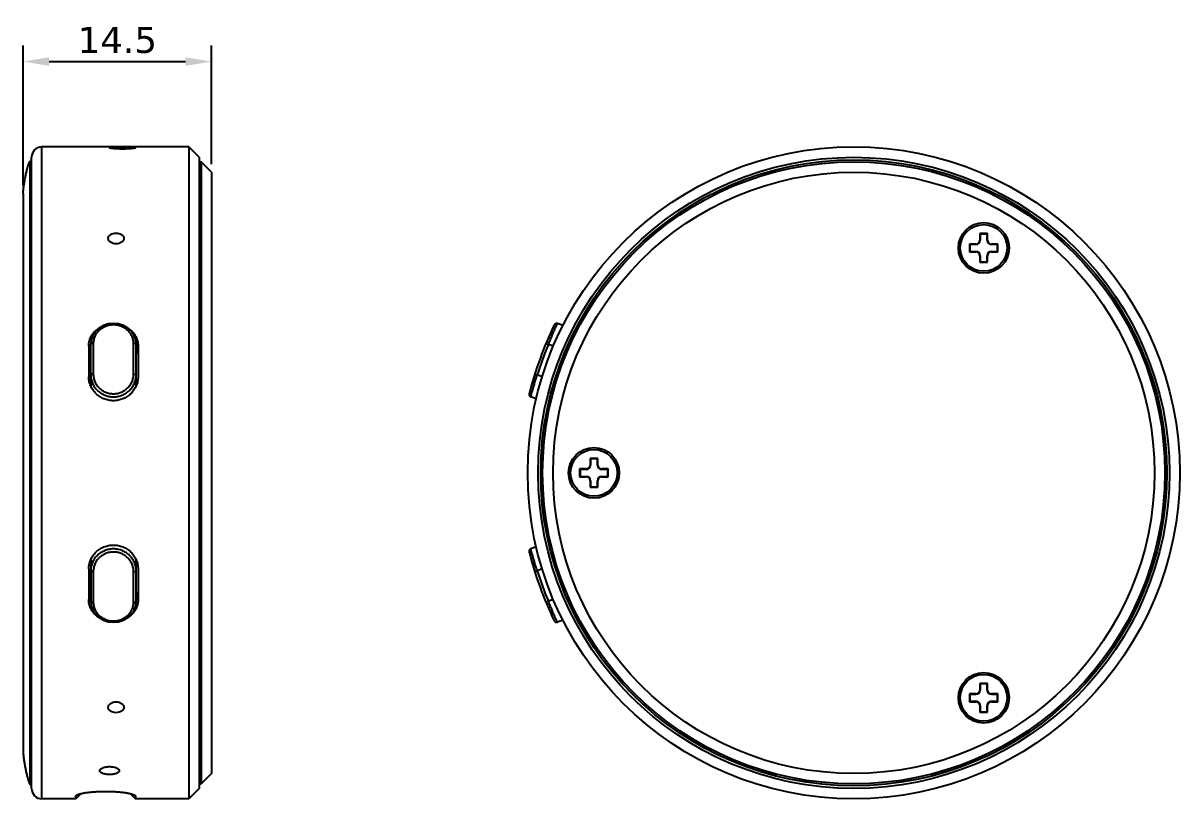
# Model space of a CAD drawing. Header units: millimetres. Extents: x 142 to 332, y 223 to 318.
# Drawn here: x 242.8 to 331.9, y 258.3 to 318 of the extents above; entities that cross this region are included whole.
import ezdxf

# ---------------------------------------------------------------- set-up
doc = ezdxf.new("R2010")
doc.units = ezdxf.units.MM
doc.header["$LTSCALE"] = 30.734
doc.header["$PDMODE"] = 3
doc.header["$PDSIZE"] = 0.3125
doc.layers.get('0').update_dxf_attribs({"linetype": 'CONTINUOUS'})
doc.layers.get('Defpoints').update_dxf_attribs({"linetype": 'CONTINUOUS'})
doc.layers.add('DIM', color=6, linetype='CONTINUOUS')
doc.styles.add('Verdana', font='verdana.ttf', dxfattribs={"height": 2})
doc.dimstyles.new('aaaaaaaa 3.0', dxfattribs={"dimtxt": 2.5, "dimasz": 2, "dimexe": 1.25, "dimexo": 0.625, "dimtad": 1, "dimzin": 9, "dimdsep": 46, "dimtxsty": 'Verdana', "dimcen": 0, "dimazin": 0, "dimtfac": 1, "dimtmove": 0, "dimatfit": 3, "dimfxl": 1, "dimlwd": 25, "dimlwe": 25, "dimarcsym": 0})

# ---------------------------------------------------------------- blocks, each defined once
blk = doc.blocks.new('*D13')
at = {"layer": 'Defpoints', "color": 0}
for p in [(257.335, 315.044), (257.335, 306.527), (242.835, 304.877)]:
    blk.add_point(p, dxfattribs=at)
at = {"layer": 'DIM', "color": 0, "lineweight": 25}
for p, q in [((242.835, 305.502), (242.835, 316.294)), ((257.335, 307.152), (257.335, 316.294)), ((244.835, 315.044), (255.335, 315.044))]:
    blk.add_line(p, q, dxfattribs=at)
at = {"layer": 'DIM', "color": 0}
for points in [[(244.835, 315.377), (244.835, 314.71), (242.835, 315.044)], [(255.335, 314.71), (255.335, 315.377), (257.335, 315.044)]]:
    blk.add_solid(points, dxfattribs=at)
at = {"layer": 'DIM', "color": 0, "insert": (250.085, 316.693), "char_height": 2, "attachment_point": 5, "style": 'Verdana'}
blk.add_mtext('14.5', dxfattribs=at)

msp = doc.modelspace()

# ---------------------------------------------------------------- linework, layer by layer
at = {"linetype": 'Continuous'}
for p, q in [((244.285, 258.277), (244.285, 308.477)), ((255.585, 308.477), (244.285, 308.477)), ((255.585, 308.477), (255.585, 258.277)), ((256.385, 307.677), (255.585, 308.477)), ((243.385, 259.377), (243.385, 307.377)), ((243.385, 307.377), (243.485, 307.377)), ((243.485, 259.077), (243.485, 307.677)), ((256.385, 307.677), (256.385, 259.077)), ((256.385, 307.327), (256.535, 307.327)), ((256.535, 307.327), (256.535, 259.427)), ((257.335, 306.527), (256.535, 307.327)), ((257.335, 306.527), (257.335, 260.227)), ((242.835, 304.877), (242.835, 261.877)), ((315.671, 300.998), (315.671, 300.398)), ((316.171, 300.998), (315.671, 300.998)), ((315.671, 300.998), (315.702, 300.966)), ((315.702, 300.966), (315.702, 300.429)), ((316.171, 300.966), (315.702, 300.966)), ((316.171, 300.998), (316.171, 300.966)), ((316.471, 301.798), (316.471, 301.298)), ((317.071, 301.798), (316.471, 301.798)), ((316.471, 301.798), (316.502, 301.766)), ((316.471, 301.298), (316.502, 301.298)), ((316.502, 301.766), (316.502, 301.298)), ((317.039, 301.766), (316.502, 301.766)), ((317.071, 301.798), (317.039, 301.766)), ((317.039, 301.298), (317.039, 301.766)), ((317.071, 301.298), (317.039, 301.298)), ((317.071, 301.298), (317.071, 301.798)), ((317.371, 300.998), (317.371, 300.966)), ((317.871, 300.998), (317.371, 300.998)), ((317.839, 300.966), (317.371, 300.966)), ((317.871, 300.998), (317.839, 300.966)), ((317.839, 300.429), (317.839, 300.966)), ((317.871, 300.398), (317.871, 300.998)), ((315.671, 300.398), (315.702, 300.429)), ((315.671, 300.398), (316.171, 300.398)), ((315.702, 300.429), (316.171, 300.429)), ((316.171, 300.398), (316.171, 300.429)), ((316.471, 300.098), (316.471, 299.598)), ((316.471, 300.098), (316.502, 300.098)), ((316.502, 300.098), (316.502, 299.629)), ((317.039, 299.629), (317.039, 300.098)), ((317.071, 300.098), (317.039, 300.098)), ((317.071, 299.598), (317.071, 300.098)), ((317.371, 300.398), (317.371, 300.429)), ((317.371, 300.429), (317.839, 300.429)), ((317.371, 300.398), (317.871, 300.398)), ((317.871, 300.398), (317.839, 300.429)), ((316.471, 299.598), (316.502, 299.629)), ((316.471, 299.598), (317.071, 299.598)), ((316.502, 299.629), (317.039, 299.629)), ((317.071, 299.598), (317.039, 299.629)), ((284.383, 294.718), (283.962, 294.871)), ((247.885, 293.126), (247.885, 290.777)), ((248.035, 290.189), (248.035, 293.264)), ((248.235, 293.34), (248.235, 290.975)), ((251.335, 290.975), (251.335, 293.34)), ((251.535, 290.189), (251.535, 293.264)), ((251.685, 293.126), (251.685, 290.777)), ((283.077, 293.34), (283.261, 293.264)), ((283.647, 293.124), (283.261, 293.264)), ((282.216, 290.975), (282.406, 290.915)), ((282.791, 290.775), (282.406, 290.915)), ((282.335, 289.078), (281.91, 289.233)), ((286.471, 284.477), (286.471, 283.977)), ((286.471, 284.477), (286.502, 284.446)), ((287.071, 284.477), (286.471, 284.477)), ((286.502, 284.446), (286.502, 283.977)), ((287.039, 284.446), (286.502, 284.446)), ((287.071, 284.477), (287.039, 284.446)), ((287.039, 283.977), (287.039, 284.446)), ((287.071, 283.977), (287.071, 284.477)), ((285.671, 283.677), (285.671, 283.077)), ((285.671, 283.677), (285.702, 283.646)), ((286.171, 283.677), (285.671, 283.677)), ((285.702, 283.646), (285.702, 283.109)), ((286.171, 283.646), (285.702, 283.646)), ((286.171, 283.677), (286.171, 283.646)), ((286.471, 283.977), (286.502, 283.977)), ((287.071, 283.977), (287.039, 283.977)), ((287.371, 283.677), (287.371, 283.646)), ((287.871, 283.677), (287.371, 283.677)), ((287.839, 283.646), (287.371, 283.646)), ((287.871, 283.677), (287.839, 283.646)), ((287.839, 283.109), (287.839, 283.646)), ((287.871, 283.077), (287.871, 283.677)), ((285.671, 283.077), (285.702, 283.109)), ((285.671, 283.077), (286.171, 283.077)), ((285.702, 283.109), (286.171, 283.109)), ((286.171, 283.077), (286.171, 283.109)), ((286.471, 282.777), (286.471, 282.277)), ((286.471, 282.777), (286.502, 282.777)), ((286.471, 282.277), (286.502, 282.309)), ((286.471, 282.277), (287.071, 282.277)), ((286.502, 282.777), (286.502, 282.309)), ((286.502, 282.309), (287.039, 282.309)), ((287.039, 282.309), (287.039, 282.777)), ((287.071, 282.777), (287.039, 282.777)), ((287.071, 282.277), (287.039, 282.309)), ((287.071, 282.277), (287.071, 282.777)), ((287.371, 283.077), (287.371, 283.109)), ((287.371, 283.109), (287.839, 283.109)), ((287.371, 283.077), (287.871, 283.077)), ((287.871, 283.077), (287.839, 283.109)), ((282.335, 277.676), (281.91, 277.521)), ((248.035, 276.566), (248.035, 273.49)), ((251.535, 273.49), (251.535, 276.566)), ((247.885, 275.978), (247.885, 273.628)), ((248.235, 275.779), (248.235, 273.414)), ((251.335, 273.414), (251.335, 275.779)), ((251.685, 275.978), (251.685, 273.628)), ((282.216, 275.779), (282.406, 275.839)), ((282.791, 275.979), (282.406, 275.839)), ((283.077, 273.414), (283.261, 273.49)), ((283.647, 273.631), (283.261, 273.49)), ((284.383, 272.036), (283.962, 271.883)), ((317.071, 267.157), (316.471, 267.157)), ((316.471, 267.157), (316.502, 267.125)), ((316.471, 267.157), (316.471, 266.657)), ((317.039, 267.125), (316.502, 267.125)), ((316.502, 267.125), (316.502, 266.657)), ((317.071, 267.157), (317.039, 267.125)), ((317.039, 266.657), (317.039, 267.125)), ((317.071, 266.657), (317.071, 267.157)), ((316.171, 266.357), (315.671, 266.357)), ((315.671, 266.357), (315.702, 266.325)), ((315.671, 266.357), (315.671, 265.757)), ((316.171, 266.325), (315.702, 266.325)), ((315.702, 266.325), (315.702, 265.788)), ((316.171, 266.357), (316.171, 266.325)), ((316.471, 266.657), (316.502, 266.657)), ((317.071, 266.657), (317.039, 266.657)), ((317.871, 266.357), (317.371, 266.357)), ((317.371, 266.357), (317.371, 266.325)), ((317.839, 266.325), (317.371, 266.325)), ((317.871, 266.357), (317.839, 266.325)), ((317.839, 265.788), (317.839, 266.325)), ((317.871, 265.757), (317.871, 266.357)), ((315.671, 265.757), (315.702, 265.788)), ((315.671, 265.757), (316.171, 265.757)), ((315.702, 265.788), (316.171, 265.788)), ((316.171, 265.757), (316.171, 265.788)), ((316.471, 265.457), (316.502, 265.457)), ((316.471, 265.457), (316.471, 264.957)), ((316.502, 265.457), (316.502, 264.988)), ((317.071, 265.457), (317.039, 265.457)), ((317.039, 264.988), (317.039, 265.457)), ((317.071, 264.957), (317.071, 265.457)), ((317.371, 265.788), (317.839, 265.788)), ((317.371, 265.757), (317.371, 265.788)), ((317.371, 265.757), (317.871, 265.757)), ((317.871, 265.757), (317.839, 265.788)), ((316.471, 264.957), (316.502, 264.988)), ((316.471, 264.957), (317.071, 264.957)), ((316.502, 264.988), (317.039, 264.988)), ((317.071, 264.957), (317.039, 264.988)), ((257.335, 260.227), (256.535, 259.427)), ((300.771, 260.177), (300.841, 260.177)), ((312.701, 260.177), (312.771, 260.177)), ((243.385, 259.377), (243.485, 259.377)), ((256.385, 259.427), (256.535, 259.427)), ((246.885, 258.277), (244.285, 258.277)), ((247.291, 258.683), (246.885, 258.277)), ((246.885, 258.49), (246.969, 258.574)), ((246.885, 258.277), (246.885, 258.49)), ((248.885, 258.844), (249.485, 258.844)), ((251.079, 258.683), (251.485, 258.277)), ((251.485, 258.49), (251.4, 258.574)), ((251.485, 258.49), (251.485, 258.277)), ((255.585, 258.277), (251.485, 258.277)), ((256.385, 259.077), (255.585, 258.277))]:
    msp.add_line(p, q, dxfattribs=at)
for points in [[(251.535, 293.264), (251.498, 293.597), (251.374, 293.945), (251.168, 294.259), (250.891, 294.522), (250.556, 294.719), (250.182, 294.842), (249.787, 294.883), (249.392, 294.842), (249.017, 294.721), (248.682, 294.524), (248.404, 294.262), (248.197, 293.949), (248.072, 293.6), (248.035, 293.264)], [(283.962, 294.871), (283.943, 294.877), (283.875, 294.882), (283.809, 294.865), (283.753, 294.825), (283.713, 294.77)], [(281.785, 289.471), (281.779, 289.403), (281.797, 289.337), (281.836, 289.281), (281.892, 289.241), (281.91, 289.233)], [(281.91, 277.521), (281.892, 277.513), (281.836, 277.474), (281.797, 277.417), (281.779, 277.351), (281.785, 277.283)], [(248.035, 273.49), (248.072, 273.157), (248.195, 272.809), (248.401, 272.495), (248.679, 272.233), (249.013, 272.035), (249.388, 271.913), (249.783, 271.871), (250.178, 271.912), (250.553, 272.034), (250.888, 272.23), (251.166, 272.492), (251.373, 272.805), (251.497, 273.154), (251.535, 273.49)], [(283.713, 271.985), (283.753, 271.929), (283.809, 271.89), (283.875, 271.872), (283.943, 271.877), (283.962, 271.883)]]:
    msp.add_lwpolyline(points, dxfattribs=at)
for centre, radius in [((306.771, 283.377), 25.1), ((306.771, 283.377), 24.3), ((306.771, 283.377), 24.1), ((306.771, 283.377), 23.95), ((306.771, 283.377), 23.15), ((316.771, 300.698), 1.95), ((316.771, 300.698), 1.8), ((286.771, 283.377), 1.95), ((286.771, 283.377), 1.8), ((316.771, 266.057), 1.95), ((316.771, 266.057), 1.8)]:
    msp.add_circle(centre, radius, dxfattribs=at)
for centre, radius, start, end in [((244.285, 307.677), 0.8, 90, 180), ((316.171, 301.298), 0.331, 270, 360), ((316.171, 301.298), 0.3, 270, 360), ((317.371, 301.298), 0.331, 180, 270), ((317.371, 301.298), 0.3, 180, 270), ((316.171, 300.098), 0.331, 0, 90), ((316.171, 300.098), 0.3, 0, 90), ((317.371, 300.098), 0.331, 90, 180), ((317.371, 300.098), 0.3, 90, 180), ((310.06, 282.18), 29.2, 154.45938, 165.54062), ((249.609, 292.542), 1.727, 155.81694, 156.21218), ((249.96, 292.542), 1.727, 23.78782, 24.18306), ((310.06, 282.18), 29, 157.52959, 162.47041), ((249.58, 290.189), 1.546, 180.01062, 186.22328), ((249.989, 290.189), 1.546, 353.77683, 359.98938), ((286.171, 283.977), 0.331, 270, 360), ((286.171, 283.977), 0.3, 270, 360), ((287.371, 283.977), 0.331, 180, 270), ((287.371, 283.977), 0.3, 180, 270), ((286.171, 282.777), 0.331, 0, 90), ((286.171, 282.777), 0.3, 0, 90), ((287.371, 282.777), 0.331, 90, 180), ((287.371, 282.777), 0.3, 90, 180), ((310.06, 284.574), 29.2, 194.45938, 205.54062), ((249.58, 276.565), 1.546, 173.77695, 179.98938), ((249.989, 276.565), 1.546, 0.01062, 6.22317), ((310.06, 284.574), 29, 197.52959, 202.47041), ((249.609, 274.212), 1.727, 203.78782, 204.18306), ((249.96, 274.212), 1.727, 335.81694, 336.21218), ((316.171, 266.657), 0.331, 270, 360), ((316.171, 266.657), 0.3, 270, 360), ((317.371, 266.657), 0.331, 180, 270), ((317.371, 266.657), 0.3, 180, 270), ((316.171, 265.457), 0.331, 0, 90), ((316.171, 265.457), 0.3, 0, 90), ((317.371, 265.457), 0.331, 90, 180), ((317.371, 265.457), 0.3, 90, 180), ((300.771, 262.677), 2.5, 236.63475, 270), ((312.771, 262.677), 2.5, 270, 303.36525), ((244.285, 259.077), 0.8, 180, 270)]:
    msp.add_arc(centre, radius, start, end, dxfattribs=at)
for points, knots in [([(251.485, 308.405), (251.485, 308.408), (251.481, 308.412), (251.474, 308.416), (251.461, 308.421), (251.439, 308.426), (251.406, 308.432), (251.364, 308.437), (251.314, 308.441), (251.256, 308.445), (251.164, 308.45), (251.034, 308.455), (250.863, 308.458), (250.678, 308.46), (250.485, 308.461), (250.292, 308.46), (250.107, 308.458), (249.936, 308.455), (249.806, 308.45), (249.714, 308.445), (249.656, 308.441), (249.605, 308.437), (249.564, 308.432), (249.531, 308.426), (249.509, 308.421), (249.496, 308.416), (249.489, 308.412), (249.485, 308.408), (249.485, 308.405)], [0, 0, 0, 0, 0.004307, 0.007738, 0.012206, 0.024412, 0.041028, 0.061972, 0.087082, 0.116137, 0.148871, 0.224116, 0.309961, 0.403116, 0.5, 0.596884, 0.690039, 0.775884, 0.851129, 0.883863, 0.912918, 0.938028, 0.958972, 0.975588, 0.987794, 0.992262, 0.995693, 1, 1, 1, 1]), ([(251.485, 308.405), (251.485, 308.402), (251.481, 308.397), (251.474, 308.393), (251.465, 308.389), (251.454, 308.385), (251.435, 308.379), (251.39, 308.368), (251.306, 308.354), (251.184, 308.34), (251.034, 308.327), (250.863, 308.317), (250.678, 308.31), (250.485, 308.308), (250.292, 308.31), (250.106, 308.317), (249.936, 308.327), (249.786, 308.34), (249.663, 308.354), (249.58, 308.368), (249.534, 308.379), (249.515, 308.385), (249.505, 308.389), (249.496, 308.393), (249.489, 308.397), (249.485, 308.402), (249.485, 308.405)], [0, 0, 0, 0, 0.004454, 0.007998, 0.012582, 0.018249, 0.025011, 0.041807, 0.088066, 0.149861, 0.224951, 0.310546, 0.403413, 0.5, 0.596587, 0.689454, 0.775049, 0.850139, 0.911934, 0.958193, 0.974989, 0.981751, 0.987418, 0.992002, 0.995546, 1, 1, 1, 1]), ([(242.835, 304.877), (242.835, 304.908), (242.837, 304.969), (242.844, 305.088), (242.859, 305.233), (242.88, 305.403), (242.912, 305.624), (242.948, 305.842), (242.988, 306.057), (243.02, 306.216), (243.054, 306.373), (243.089, 306.528), (243.126, 306.682), (243.159, 306.808), (243.186, 306.908), (243.208, 306.982), (243.23, 307.055), (243.253, 307.127), (243.274, 307.185), (243.292, 307.231), (243.306, 307.265), (243.321, 307.298), (243.337, 307.329), (243.353, 307.353), (243.368, 307.37), (243.379, 307.377), (243.385, 307.377)], [0, 0, 0, 0, 0.035975, 0.070771, 0.138492, 0.204711, 0.269931, 0.39821, 0.461469, 0.524204, 0.586426, 0.648127, 0.709273, 0.769797, 0.799791, 0.829576, 0.859119, 0.888369, 0.917247, 0.931509, 0.945618, 0.959534, 0.973195, 0.986502, 0.993028, 1, 1, 1, 1]), ([(249.385, 301.432), (249.385, 301.46), (249.393, 301.516), (249.428, 301.595), (249.485, 301.666), (249.589, 301.752), (249.758, 301.825), (249.908, 301.844), (249.985, 301.844)], [0, 0, 0, 0, 0.102463, 0.208519, 0.321391, 0.442846, 0.710253, 1, 1, 1, 1]), ([(249.985, 301.844), (250.062, 301.844), (250.211, 301.825), (250.38, 301.752), (250.484, 301.666), (250.541, 301.595), (250.577, 301.516), (250.585, 301.46), (250.585, 301.432)], [0, 0, 0, 0, 0.289747, 0.557156, 0.678611, 0.791483, 0.897538, 1, 1, 1, 1]), ([(249.985, 301.011), (249.908, 301.011), (249.758, 301.031), (249.589, 301.107), (249.485, 301.195), (249.428, 301.269), (249.393, 301.349), (249.385, 301.405), (249.385, 301.432)], [0, 0, 0, 0, 0.287933, 0.555336, 0.677507, 0.791218, 0.897788, 1, 1, 1, 1]), ([(250.585, 301.432), (250.585, 301.405), (250.577, 301.349), (250.541, 301.269), (250.485, 301.195), (250.381, 301.107), (250.212, 301.031), (250.062, 301.011), (249.985, 301.011)], [0, 0, 0, 0, 0.102213, 0.208784, 0.322495, 0.444665, 0.712068, 1, 1, 1, 1]), ([(251.335, 293.34), (251.335, 293.434), (251.315, 293.623), (251.226, 293.894), (251.082, 294.143), (250.888, 294.36), (250.652, 294.538), (250.291, 294.715), (249.784, 294.806), (249.277, 294.714), (248.917, 294.538), (248.681, 294.36), (248.487, 294.142), (248.343, 293.893), (248.255, 293.623), (248.235, 293.434), (248.235, 293.34)], [0, 0, 0, 0, 0.060304, 0.120764, 0.181765, 0.243652, 0.306595, 0.370582, 0.500153, 0.629722, 0.693698, 0.756608, 0.818438, 0.879373, 0.939751, 1, 1, 1, 1]), ([(283.261, 293.264), (283.304, 293.369), (283.39, 293.576), (283.497, 293.829), (283.581, 294.023), (283.639, 294.157), (283.695, 294.283), (283.747, 294.4), (283.794, 294.505), (283.836, 294.598), (283.868, 294.668), (283.891, 294.717), (283.905, 294.749), (283.918, 294.777), (283.93, 294.801), (283.939, 294.822), (283.947, 294.839), (283.953, 294.851), (283.956, 294.859), (283.958, 294.863), (283.96, 294.867), (283.961, 294.869), (283.961, 294.87), (283.962, 294.871), (283.962, 294.871)], [0, 0, 0, 0, 0.194863, 0.382289, 0.470913, 0.555039, 0.63385, 0.706573, 0.772521, 0.831043, 0.881585, 0.903699, 0.923633, 0.941343, 0.956786, 0.96992, 0.980707, 0.989125, 0.992441, 0.995158, 0.997274, 0.998788, 0.999697, 1, 1, 1, 1]), ([(247.885, 293.126), (247.885, 293.206), (247.897, 293.367), (247.951, 293.603), (248.04, 293.83), (248.162, 294.041), (248.315, 294.235), (248.496, 294.408), (248.701, 294.555), (248.85, 294.635), (248.928, 294.671)], [0, 0, 0, 0, 0.122518, 0.244928, 0.367701, 0.491293, 0.6161, 0.742411, 0.870381, 1, 1, 1, 1]), ([(250.644, 294.67), (250.721, 294.634), (250.871, 294.554), (251.075, 294.407), (251.256, 294.234), (251.408, 294.041), (251.53, 293.829), (251.619, 293.603), (251.673, 293.367), (251.685, 293.206), (251.685, 293.126)], [0, 0, 0, 0, 0.129613, 0.257576, 0.383885, 0.50869, 0.632284, 0.755061, 0.877476, 1, 1, 1, 1]), ([(248.029, 293.238), (247.982, 293.131), (247.909, 292.906), (247.885, 292.672), (247.885, 292.555)], [0, 0, 0, 0, 0.501229, 1, 1, 1, 1]), ([(248.235, 293.34), (248.209, 293.34), (248.172, 293.338), (248.125, 293.328), (248.095, 293.319), (248.07, 293.308), (248.051, 293.295), (248.038, 293.28), (248.035, 293.269), (248.035, 293.264)], [0, 0, 0, 0, 0.337134, 0.492208, 0.631658, 0.752103, 0.851979, 0.932473, 1, 1, 1, 1]), ([(251.335, 293.34), (251.36, 293.34), (251.398, 293.338), (251.445, 293.328), (251.475, 293.319), (251.5, 293.308), (251.519, 293.295), (251.532, 293.28), (251.535, 293.269), (251.535, 293.264)], [0, 0, 0, 0, 0.337135, 0.492209, 0.631659, 0.752104, 0.851979, 0.932473, 1, 1, 1, 1]), ([(251.685, 292.555), (251.685, 292.672), (251.66, 292.906), (251.588, 293.131), (251.54, 293.238)], [0, 0, 0, 0, 0.498771, 1, 1, 1, 1]), ([(251.685, 290.777), (251.685, 290.657), (251.666, 290.478), (251.606, 290.246), (251.522, 290.019), (251.374, 289.752), (251.177, 289.517), (250.993, 289.355), (250.793, 289.21), (250.517, 289.065), (250.158, 288.958), (249.785, 288.922), (249.411, 288.958), (249.053, 289.065), (248.777, 289.21), (248.577, 289.355), (248.393, 289.517), (248.195, 289.752), (248.048, 290.019), (247.964, 290.246), (247.903, 290.478), (247.885, 290.657), (247.885, 290.777)], [0, 0, 0, 0, 0.06095, 0.091622, 0.122418, 0.184326, 0.246749, 0.278172, 0.309697, 0.372929, 0.436403, 0.5, 0.563596, 0.627071, 0.690303, 0.721828, 0.753251, 0.815674, 0.877582, 0.908378, 0.93905, 1, 1, 1, 1]), ([(248.235, 290.975), (248.209, 290.975), (248.172, 290.973), (248.125, 290.965), (248.095, 290.958), (248.07, 290.949), (248.048, 290.938), (248.035, 290.924), (248.035, 290.915)], [0, 0, 0, 0, 0.351311, 0.511847, 0.654825, 0.776145, 0.87342, 1, 1, 1, 1]), ([(248.035, 290.915), (248.035, 290.806), (248.058, 290.586), (248.158, 290.269), (248.321, 289.977), (248.54, 289.72), (248.807, 289.509), (249.112, 289.352), (249.442, 289.255), (249.786, 289.222), (250.129, 289.255), (250.459, 289.352), (250.764, 289.51), (251.03, 289.721), (251.249, 289.978), (251.412, 290.27), (251.512, 290.586), (251.535, 290.806), (251.535, 290.915)], [0, 0, 0, 0, 0.060915, 0.122221, 0.184027, 0.246398, 0.309299, 0.372648, 0.436316, 0.500151, 0.563985, 0.627654, 0.690994, 0.753865, 0.816181, 0.87792, 0.939141, 1, 1, 1, 1]), ([(248.235, 290.975), (248.235, 290.878), (248.255, 290.682), (248.343, 290.4), (248.487, 290.139), (248.681, 289.909), (248.917, 289.719), (249.187, 289.578), (249.48, 289.491), (249.786, 289.461), (250.091, 289.491), (250.384, 289.579), (250.654, 289.72), (250.89, 289.91), (251.083, 290.14), (251.226, 290.401), (251.315, 290.682), (251.335, 290.878), (251.335, 290.975)], [0, 0, 0, 0, 0.06096, 0.122316, 0.18416, 0.246548, 0.309441, 0.372758, 0.436376, 0.50015, 0.563924, 0.627542, 0.69085, 0.753713, 0.816046, 0.877824, 0.939095, 1, 1, 1, 1]), ([(251.335, 290.975), (251.36, 290.975), (251.398, 290.973), (251.445, 290.965), (251.475, 290.958), (251.5, 290.949), (251.522, 290.938), (251.535, 290.924), (251.535, 290.915)], [0, 0, 0, 0, 0.351311, 0.511847, 0.654825, 0.776145, 0.87342, 1, 1, 1, 1]), ([(281.91, 289.233), (281.91, 289.234), (281.911, 289.237), (281.912, 289.243), (281.915, 289.253), (281.919, 289.267), (281.924, 289.285), (281.933, 289.318), (281.946, 289.368), (281.966, 289.438), (281.989, 289.524), (282.017, 289.622), (282.061, 289.778), (282.124, 289.997), (282.209, 290.283), (282.304, 290.593), (282.372, 290.806), (282.406, 290.915)], [0, 0, 0, 0, 0.001214, 0.004842, 0.010874, 0.0193, 0.030104, 0.043252, 0.076434, 0.118532, 0.169113, 0.227681, 0.293655, 0.445191, 0.617896, 0.805189, 1, 1, 1, 1]), ([(248.035, 290.189), (248.035, 290.186), (248.035, 290.183), (248.035, 290.179), (248.035, 290.176), (248.035, 290.174), (248.035, 290.173), (248.035, 290.172), (248.035, 290.171), (248.035, 290.17), (248.035, 290.17), (248.035, 290.167), (248.035, 290.164), (248.035, 290.16), (248.035, 290.156), (248.035, 290.15), (248.036, 290.143), (248.036, 290.134), (248.036, 290.125), (248.037, 290.117), (248.037, 290.108), (248.037, 290.1), (248.038, 290.091), (248.038, 290.084), (248.039, 290.078), (248.039, 290.072), (248.04, 290.065), (248.04, 290.059), (248.041, 290.056)], [0, 0, 0, 0, 0.0625, 0.09375, 0.125, 0.140625, 0.15625, 0.164062, 0.167969, 0.171875, 0.179688, 0.1875, 0.21875, 0.25, 0.28125, 0.3125, 0.375, 0.4375, 0.5, 0.5625, 0.625, 0.6875, 0.75, 0.8125, 0.84375, 0.875, 0.9375, 1, 1, 1, 1]), ([(251.529, 290.056), (251.529, 290.058), (251.53, 290.061), (251.53, 290.065), (251.53, 290.068), (251.53, 290.07), (251.53, 290.071), (251.53, 290.072), (251.53, 290.073), (251.531, 290.074), (251.531, 290.075), (251.531, 290.077), (251.531, 290.08), (251.531, 290.084), (251.532, 290.089), (251.532, 290.094), (251.532, 290.101), (251.533, 290.11), (251.533, 290.119), (251.534, 290.127), (251.534, 290.136), (251.534, 290.144), (251.534, 290.153), (251.535, 290.16), (251.535, 290.166), (251.535, 290.172), (251.535, 290.18), (251.535, 290.186), (251.535, 290.189)], [0, 0, 0, 0, 0.0625, 0.09375, 0.125, 0.140625, 0.15625, 0.164062, 0.167969, 0.171875, 0.179688, 0.1875, 0.21875, 0.25, 0.28125, 0.3125, 0.375, 0.4375, 0.5, 0.5625, 0.625, 0.6875, 0.75, 0.8125, 0.84375, 0.875, 0.9375, 1, 1, 1, 1]), ([(247.885, 275.978), (247.885, 276.097), (247.903, 276.277), (247.964, 276.509), (248.048, 276.735), (248.195, 277.002), (248.393, 277.237), (248.577, 277.399), (248.777, 277.545), (249.053, 277.689), (249.411, 277.796), (249.785, 277.832), (250.158, 277.796), (250.517, 277.689), (250.793, 277.545), (250.993, 277.399), (251.177, 277.237), (251.374, 277.002), (251.522, 276.735), (251.606, 276.509), (251.666, 276.277), (251.685, 276.097), (251.685, 275.978)], [0, 0, 0, 0, 0.06095, 0.091622, 0.122418, 0.184326, 0.246749, 0.278172, 0.309698, 0.372929, 0.436404, 0.5, 0.563596, 0.627071, 0.690302, 0.721828, 0.753251, 0.815674, 0.877582, 0.908378, 0.93905, 1, 1, 1, 1]), ([(251.535, 275.839), (251.535, 275.949), (251.512, 276.168), (251.411, 276.485), (251.248, 276.777), (251.029, 277.034), (250.762, 277.245), (250.458, 277.402), (250.128, 277.499), (249.784, 277.532), (249.44, 277.499), (249.11, 277.402), (248.806, 277.244), (248.539, 277.033), (248.321, 276.776), (248.158, 276.484), (248.058, 276.168), (248.035, 275.949), (248.035, 275.839)], [0, 0, 0, 0, 0.060915, 0.122221, 0.184027, 0.246398, 0.309299, 0.372648, 0.436316, 0.500151, 0.563985, 0.627654, 0.690994, 0.753865, 0.816181, 0.87792, 0.939141, 1, 1, 1, 1]), ([(251.335, 275.779), (251.335, 275.876), (251.315, 276.072), (251.226, 276.354), (251.083, 276.615), (250.889, 276.845), (250.653, 277.035), (250.383, 277.176), (250.09, 277.264), (249.784, 277.293), (249.479, 277.263), (249.185, 277.176), (248.916, 277.034), (248.68, 276.844), (248.487, 276.615), (248.343, 276.354), (248.255, 276.072), (248.235, 275.876), (248.235, 275.779)], [0, 0, 0, 0, 0.06096, 0.122316, 0.18416, 0.246548, 0.309441, 0.372758, 0.436376, 0.50015, 0.563924, 0.627542, 0.69085, 0.753713, 0.816046, 0.877824, 0.939095, 1, 1, 1, 1]), ([(282.406, 275.839), (282.372, 275.948), (282.304, 276.161), (282.224, 276.424), (282.163, 276.626), (282.122, 276.767), (282.083, 276.899), (282.048, 277.021), (282.017, 277.132), (281.989, 277.231), (281.969, 277.305), (281.954, 277.357), (281.945, 277.39), (281.937, 277.42), (281.93, 277.447), (281.924, 277.469), (281.919, 277.487), (281.916, 277.5), (281.913, 277.508), (281.912, 277.512), (281.911, 277.516), (281.911, 277.519), (281.91, 277.52), (281.91, 277.521), (281.91, 277.521)], [0, 0, 0, 0, 0.194863, 0.382289, 0.470913, 0.555039, 0.63385, 0.706573, 0.772521, 0.831043, 0.881585, 0.903699, 0.923633, 0.941343, 0.956786, 0.96992, 0.980707, 0.989125, 0.992441, 0.995158, 0.997274, 0.998788, 0.999697, 1, 1, 1, 1]), ([(248.041, 276.699), (248.04, 276.696), (248.04, 276.693), (248.04, 276.689), (248.04, 276.686), (248.039, 276.684), (248.039, 276.683), (248.039, 276.682), (248.039, 276.681), (248.039, 276.68), (248.039, 276.68), (248.039, 276.677), (248.039, 276.674), (248.038, 276.67), (248.038, 276.666), (248.038, 276.66), (248.037, 276.653), (248.037, 276.644), (248.036, 276.636), (248.036, 276.627), (248.036, 276.618), (248.035, 276.61), (248.035, 276.601), (248.035, 276.594), (248.035, 276.588), (248.035, 276.582), (248.035, 276.575), (248.035, 276.569), (248.035, 276.566)], [0, 0, 0, 0, 0.0625, 0.09375, 0.125, 0.140625, 0.15625, 0.164062, 0.167969, 0.171875, 0.179688, 0.1875, 0.21875, 0.25, 0.28125, 0.3125, 0.375, 0.4375, 0.5, 0.5625, 0.625, 0.6875, 0.75, 0.8125, 0.84375, 0.875, 0.9375, 1, 1, 1, 1]), ([(251.535, 276.566), (251.535, 276.568), (251.535, 276.571), (251.535, 276.575), (251.535, 276.578), (251.535, 276.58), (251.535, 276.581), (251.535, 276.582), (251.535, 276.583), (251.535, 276.584), (251.535, 276.585), (251.535, 276.587), (251.535, 276.59), (251.535, 276.594), (251.534, 276.599), (251.534, 276.604), (251.534, 276.611), (251.534, 276.62), (251.534, 276.629), (251.533, 276.637), (251.533, 276.646), (251.532, 276.654), (251.532, 276.663), (251.531, 276.67), (251.531, 276.676), (251.53, 276.682), (251.53, 276.69), (251.529, 276.696), (251.529, 276.699)], [0, 0, 0, 0, 0.0625, 0.09375, 0.125, 0.140625, 0.15625, 0.164062, 0.167969, 0.171875, 0.179688, 0.1875, 0.21875, 0.25, 0.28125, 0.3125, 0.375, 0.4375, 0.5, 0.5625, 0.625, 0.6875, 0.75, 0.8125, 0.84375, 0.875, 0.9375, 1, 1, 1, 1]), ([(248.235, 275.779), (248.209, 275.779), (248.172, 275.781), (248.125, 275.789), (248.095, 275.796), (248.07, 275.805), (248.048, 275.816), (248.035, 275.83), (248.035, 275.839)], [0, 0, 0, 0, 0.351311, 0.511847, 0.654825, 0.776145, 0.87342, 1, 1, 1, 1]), ([(251.335, 275.779), (251.36, 275.779), (251.398, 275.781), (251.445, 275.789), (251.475, 275.796), (251.5, 275.805), (251.522, 275.816), (251.535, 275.83), (251.535, 275.839)], [0, 0, 0, 0, 0.351311, 0.511847, 0.654825, 0.776145, 0.87342, 1, 1, 1, 1]), ([(247.885, 274.199), (247.885, 274.082), (247.909, 273.848), (247.982, 273.623), (248.029, 273.516)], [0, 0, 0, 0, 0.498771, 1, 1, 1, 1]), ([(248.926, 272.084), (248.849, 272.12), (248.699, 272.2), (248.494, 272.348), (248.314, 272.52), (248.162, 272.714), (248.04, 272.925), (247.951, 273.151), (247.897, 273.387), (247.885, 273.548), (247.885, 273.628)], [0, 0, 0, 0, 0.129613, 0.257577, 0.383885, 0.508691, 0.632284, 0.755061, 0.877477, 1, 1, 1, 1]), ([(248.235, 273.414), (248.209, 273.414), (248.172, 273.416), (248.125, 273.426), (248.095, 273.435), (248.07, 273.446), (248.051, 273.459), (248.038, 273.474), (248.035, 273.485), (248.035, 273.49)], [0, 0, 0, 0, 0.337135, 0.492209, 0.631659, 0.752104, 0.851979, 0.932473, 1, 1, 1, 1]), ([(248.235, 273.414), (248.235, 273.32), (248.255, 273.131), (248.343, 272.86), (248.488, 272.611), (248.682, 272.394), (248.918, 272.216), (249.279, 272.039), (249.786, 271.948), (250.292, 272.04), (250.653, 272.217), (250.889, 272.395), (251.083, 272.612), (251.226, 272.861), (251.315, 273.131), (251.335, 273.32), (251.335, 273.414)], [0, 0, 0, 0, 0.060304, 0.120764, 0.181765, 0.243652, 0.306595, 0.370582, 0.500153, 0.629722, 0.693698, 0.756608, 0.818438, 0.879373, 0.939751, 1, 1, 1, 1]), ([(251.685, 273.628), (251.685, 273.548), (251.673, 273.387), (251.619, 273.151), (251.53, 272.925), (251.408, 272.713), (251.255, 272.519), (251.074, 272.347), (250.869, 272.199), (250.719, 272.119), (250.642, 272.084)], [0, 0, 0, 0, 0.122518, 0.244928, 0.367701, 0.491292, 0.616099, 0.742411, 0.870381, 1, 1, 1, 1]), ([(251.335, 273.414), (251.36, 273.414), (251.398, 273.416), (251.445, 273.426), (251.475, 273.435), (251.5, 273.446), (251.519, 273.459), (251.532, 273.474), (251.535, 273.485), (251.535, 273.49)], [0, 0, 0, 0, 0.337134, 0.492208, 0.631658, 0.752103, 0.851979, 0.932473, 1, 1, 1, 1]), ([(251.54, 273.516), (251.588, 273.623), (251.66, 273.848), (251.685, 274.082), (251.685, 274.199)], [0, 0, 0, 0, 0.501229, 1, 1, 1, 1]), ([(283.962, 271.883), (283.962, 271.883), (283.961, 271.886), (283.958, 271.892), (283.953, 271.901), (283.947, 271.915), (283.939, 271.932), (283.925, 271.962), (283.903, 272.009), (283.873, 272.076), (283.836, 272.157), (283.794, 272.25), (283.728, 272.397), (283.635, 272.605), (283.516, 272.88), (283.39, 273.178), (283.304, 273.385), (283.261, 273.49)], [0, 0, 0, 0, 0.001214, 0.004842, 0.010874, 0.0193, 0.030104, 0.043252, 0.076434, 0.118532, 0.169113, 0.227681, 0.293655, 0.445191, 0.617896, 0.805189, 1, 1, 1, 1]), ([(249.385, 265.322), (249.385, 265.349), (249.393, 265.405), (249.428, 265.485), (249.485, 265.559), (249.589, 265.647), (249.758, 265.723), (249.908, 265.744), (249.985, 265.744)], [0, 0, 0, 0, 0.102213, 0.208784, 0.322496, 0.444666, 0.712068, 1, 1, 1, 1]), ([(249.985, 265.744), (250.062, 265.744), (250.212, 265.723), (250.381, 265.647), (250.485, 265.559), (250.541, 265.485), (250.577, 265.405), (250.585, 265.349), (250.585, 265.322)], [0, 0, 0, 0, 0.287933, 0.555337, 0.677507, 0.791219, 0.897788, 1, 1, 1, 1]), ([(249.985, 264.91), (249.908, 264.91), (249.758, 264.929), (249.589, 265.002), (249.485, 265.088), (249.428, 265.159), (249.393, 265.238), (249.385, 265.294), (249.385, 265.322)], [0, 0, 0, 0, 0.289747, 0.557156, 0.678611, 0.791483, 0.897538, 1, 1, 1, 1]), ([(250.585, 265.322), (250.585, 265.294), (250.577, 265.238), (250.541, 265.159), (250.484, 265.088), (250.38, 265.002), (250.211, 264.929), (250.062, 264.91), (249.985, 264.91)], [0, 0, 0, 0, 0.102463, 0.208519, 0.321391, 0.442846, 0.710254, 1, 1, 1, 1]), ([(242.835, 261.877), (242.835, 261.846), (242.837, 261.785), (242.844, 261.666), (242.859, 261.522), (242.88, 261.351), (242.912, 261.13), (242.948, 260.912), (242.988, 260.697), (243.02, 260.538), (243.054, 260.381), (243.089, 260.226), (243.126, 260.072), (243.159, 259.946), (243.186, 259.846), (243.208, 259.772), (243.23, 259.699), (243.253, 259.628), (243.274, 259.569), (243.292, 259.523), (243.306, 259.489), (243.321, 259.457), (243.337, 259.425), (243.353, 259.401), (243.368, 259.384), (243.379, 259.377), (243.385, 259.377)], [0, 0, 0, 0, 0.035975, 0.070771, 0.138492, 0.204711, 0.269931, 0.39821, 0.461469, 0.524204, 0.586426, 0.648127, 0.709273, 0.769797, 0.799791, 0.829576, 0.859119, 0.888369, 0.917247, 0.931509, 0.945618, 0.959534, 0.973195, 0.986502, 0.993028, 1, 1, 1, 1]), ([(248.735, 260.447), (248.735, 260.457), (248.737, 260.478), (248.749, 260.508), (248.767, 260.538), (248.802, 260.579), (248.865, 260.625), (248.958, 260.672), (249.072, 260.711), (249.2, 260.74), (249.34, 260.758), (249.436, 260.762), (249.485, 260.762)], [0, 0, 0, 0, 0.034753, 0.071321, 0.11101, 0.154739, 0.25607, 0.376806, 0.51533, 0.668354, 0.831556, 1, 1, 1, 1]), ([(249.485, 260.152), (249.436, 260.152), (249.34, 260.156), (249.201, 260.172), (249.072, 260.197), (248.959, 260.232), (248.865, 260.275), (248.802, 260.319), (248.767, 260.358), (248.749, 260.387), (248.737, 260.417), (248.735, 260.437), (248.735, 260.447)], [0, 0, 0, 0, 0.170071, 0.334569, 0.488285, 0.626737, 0.746645, 0.846641, 0.889692, 0.928837, 0.965131, 1, 1, 1, 1]), ([(249.485, 260.762), (249.534, 260.762), (249.63, 260.758), (249.769, 260.74), (249.898, 260.711), (250.011, 260.672), (250.105, 260.625), (250.167, 260.579), (250.203, 260.538), (250.221, 260.508), (250.232, 260.478), (250.235, 260.457), (250.235, 260.447)], [0, 0, 0, 0, 0.168444, 0.331646, 0.48467, 0.623194, 0.74393, 0.845261, 0.88899, 0.928679, 0.965247, 1, 1, 1, 1]), ([(250.235, 260.447), (250.235, 260.437), (250.232, 260.417), (250.221, 260.387), (250.203, 260.358), (250.167, 260.319), (250.105, 260.275), (250.011, 260.232), (249.898, 260.197), (249.769, 260.172), (249.63, 260.156), (249.534, 260.152), (249.485, 260.152)], [0, 0, 0, 0, 0.034869, 0.071163, 0.110308, 0.153359, 0.253355, 0.373263, 0.511714, 0.665431, 0.829929, 1, 1, 1, 1]), ([(246.885, 258.49), (246.885, 258.497), (246.89, 258.513), (246.9, 258.525), (246.906, 258.531)], [0, 0, 0, 0, 0.441225, 1, 1, 1, 1]), ([(246.906, 258.531), (246.916, 258.541), (246.944, 258.561), (246.995, 258.588), (247.061, 258.616), (247.142, 258.643), (247.237, 258.67), (247.388, 258.707), (247.605, 258.749), (247.892, 258.79), (248.208, 258.821), (248.542, 258.84), (248.77, 258.844), (248.885, 258.844)], [0, 0, 0, 0, 0.021578, 0.05002, 0.085503, 0.127893, 0.17689, 0.232076, 0.35895, 0.503989, 0.662356, 0.829394, 1, 1, 1, 1]), ([(249.485, 258.844), (249.6, 258.844), (249.828, 258.84), (250.162, 258.821), (250.478, 258.79), (250.765, 258.749), (250.981, 258.707), (251.133, 258.67), (251.228, 258.643), (251.309, 258.615), (251.375, 258.588), (251.426, 258.561), (251.454, 258.541), (251.464, 258.531)], [0, 0, 0, 0, 0.171023, 0.33793, 0.496227, 0.641199, 0.768014, 0.823173, 0.872147, 0.91452, 0.949985, 0.978423, 1, 1, 1, 1]), ([(251.464, 258.531), (251.47, 258.525), (251.48, 258.513), (251.485, 258.497), (251.485, 258.49)], [0, 0, 0, 0, 0.559128, 1, 1, 1, 1])]:
    msp.add_open_spline(points, degree=3, knots=knots, dxfattribs=at)

# ---------------------------------------------------------------- dimensions: what is measured, and where the dimension line sits
at = {"layer": 'DIM'}
dim = msp.add_linear_dim(base=(257.335, 315.044), p1=(242.835, 304.877), p2=(257.335, 306.527), dimstyle='aaaaaaaa 3.0', dxfattribs=at)
dim.commit()
dim.dimension.update_dxf_attribs({"geometry": '*D13', "text_midpoint": (250.085, 316.693)})

doc.saveas('drawing.dxf')
